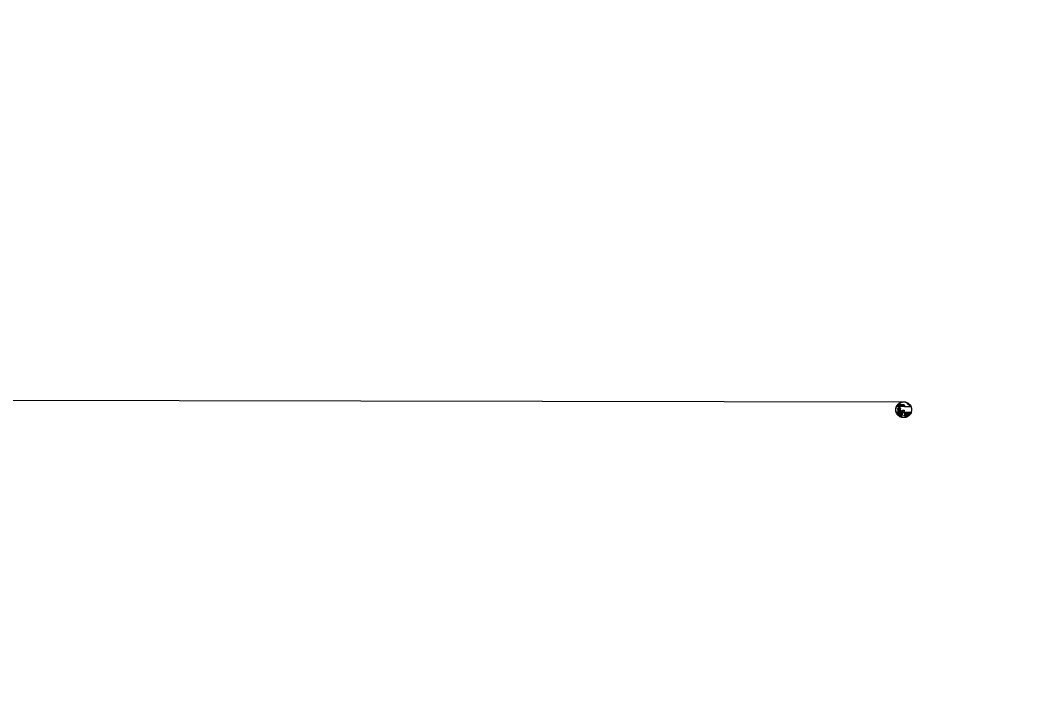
# Model space of a CAD drawing. Extents: x -560814 to 57327, y -29287 to 19916.
# Drawn here: x 38001.233 to 38001.882, y -6044.786 to -6044.358 of the extents above; entities that cross this region are included whole.
import ezdxf

# ---------------------------------------------------------------- set-up
doc = ezdxf.new("R2010")
doc.units = 0
doc.header["$LTSCALE"] = 0.25
doc.linetypes.add('DASHDOT', pattern=[25.4, 12.7, -6.35, 0, -6.35])
for name, color, linetype, lineweight in [('01-First Floor$0$LOADING', 253, 'Continuous', 5), ('01-First Floor$0$TME-MEDICAL EQUIPMENT', 42, 'Continuous', 13), ('E-LITE-CLNG-CNDT', 6, 'DASHDOT', 35), ('T-DATA-DEVC-TYPE', 2, 'Continuous', 25), ('T-DATA-WALL @ 100', 33, 'Continuous', 35)]:
    doc.layers.add(name, color=color, linetype=linetype, lineweight=lineweight)
doc.styles.add('DC_SIMPLEX', font='SIMPLEX.shx', dxfattribs={"width": 0.7})

# ---------------------------------------------------------------- blocks, each defined once
blk = doc.blocks.new('*U71')
at = {"layer": 'T-DATA-DEVC-TYPE', "style": 'DC_SIMPLEX', "width": 0.7, "flags": 8}
blk.add_attdef('DC_TYPE', (2.682183, 5.6338558), '', height=2, rotation=360, dxfattribs=at)
blk = doc.blocks.new('01-First Floor$0$workstation')
at = {"layer": '01-First Floor$0$LOADING'}
for p, q in [((2829.442297, -1039.861555, -0.000001), (2829.442355, -1039.861533, -0.000001)), ((2829.442308, -1039.861559, -0.000001), (2829.442413, -1039.861533, -0.000001)), ((2829.442355, -1039.861533, -0.000001), (2829.442415, -1039.861522, -0.000001)), ((2829.442413, -1039.861533, -0.000001), (2829.442468, -1039.861526, -0.000001)), ((2829.442415, -1039.861522, -0.000001), (2829.442477, -1039.861519, -0.000001)), ((2829.442468, -1039.861526, -0.000001), (2829.442523, -1039.861527, -0.000001)), ((2829.442477, -1039.861519, -0.000001), (2829.442541, -1039.861522, -0.000001)), ((2829.442523, -1039.861527, -0.000001), (2829.442537, -1039.861536, -0.000001)), ((2829.442537, -1039.861536, -0.000001), (2829.442554, -1039.861538, -0.000001)), ((2829.442541, -1039.861522, -0.000001), (2829.442604, -1039.861533, -0.000001)), ((2829.442554, -1039.861538, -0.000001), (2829.442572, -1039.861542, -0.000001)), ((2829.442604, -1039.861533, -0.000001), (2829.442666, -1039.861552, -0.000001)), ((2829.441984, -1039.862008, -0.000001), (2829.441989, -1039.861947, -0.000001)), ((2829.441986, -1039.86207, -0.000001), (2829.441984, -1039.862008, -0.000001)), ((2829.441996, -1039.862131, -0.000001), (2829.441986, -1039.86207, -0.000001)), ((2829.441989, -1039.861947, -0.000001), (2829.442001, -1039.861886, -0.000001)), ((2829.441991, -1039.862023, -0.000001), (2829.441993, -1039.86198, -0.000001)), ((2829.441993, -1039.862066, -0.000001), (2829.441991, -1039.862023, -0.000001)), ((2829.441993, -1039.86198, -0.000001), (2829.441999, -1039.861937, -0.000001)), ((2829.441999, -1039.862109, -0.000001), (2829.441993, -1039.862066, -0.000001)), ((2829.442013, -1039.862191, -0.000001), (2829.441996, -1039.862131, -0.000001)), ((2829.441999, -1039.861937, -0.000001), (2829.44201, -1039.861894, -0.000001)), ((2829.442008, -1039.862152, -0.000001), (2829.441999, -1039.862109, -0.000001)), ((2829.442001, -1039.861886, -0.000001), (2829.442021, -1039.861825, -0.000001)), ((2829.44202, -1039.862195, -0.000001), (2829.442008, -1039.862152, -0.000001)), ((2829.44201, -1039.861894, -0.000001), (2829.442024, -1039.861851, -0.000001)), ((2829.442021, -1039.861825, -0.000001), (2829.442049, -1039.861771, -0.000001)), ((2829.442024, -1039.861851, -0.000001), (2829.44295, -1039.861849, -0.000001)), ((2829.442048, -1039.861804, -0.000001), (2829.442221, -1039.861803, -0.000001)), ((2829.442226, -1039.861809, -0.000001), (2829.442048, -1039.861804, -0.000001)), ((2829.442049, -1039.861771, -0.000001), (2829.44208, -1039.861723, -0.000001)), ((2829.442076, -1039.861757, -0.000001), (2829.442094, -1039.861754, -0.000001)), ((2829.442156, -1039.86176, -0.000001), (2829.442076, -1039.861757, -0.000001)), ((2829.44208, -1039.861723, -0.000001), (2829.442115, -1039.86168, -0.000001)), ((2829.442094, -1039.861754, -0.000001), (2829.442114, -1039.861754, -0.000001)), ((2829.442107, -1039.861708, -0.000001), (2829.442279, -1039.86168, -0.000001)), ((2829.442147, -1039.861708, -0.000001), (2829.442107, -1039.861708, -0.000001)), ((2829.442114, -1039.861754, -0.000001), (2829.442153, -1039.861754, -0.000001)), ((2829.442115, -1039.86168, -0.000001), (2829.442153, -1039.861644, -0.000001)), ((2829.442165, -1039.861708, -0.000001), (2829.442147, -1039.861708, -0.000001)), ((2829.442168, -1039.861772, -0.000001), (2829.442147, -1039.861788, -0.000001)), ((2829.442147, -1039.86178, -0.000001), (2829.442151, -1039.861774, -0.000001)), ((2829.442147, -1039.861788, -0.000001), (2829.442147, -1039.86178, -0.000001)), ((2829.442151, -1039.861774, -0.000001), (2829.442155, -1039.861768, -0.000001)), ((2829.442153, -1039.861644, -0.000001), (2829.442196, -1039.86161, -0.000001)), ((2829.442153, -1039.861754, -0.000001), (2829.442166, -1039.861736, -0.000001)), ((2829.442154, -1039.861659, -0.000001), (2829.442294, -1039.861656, -0.000001)), ((2829.442307, -1039.861659, -0.000001), (2829.442154, -1039.861659, -0.000001)), ((2829.442155, -1039.861768, -0.000001), (2829.442156, -1039.86176, -0.000001)), ((2829.442178, -1039.861713, -0.000001), (2829.442165, -1039.861708, -0.000001)), ((2829.442166, -1039.861736, -0.000001), (2829.442178, -1039.861713, -0.000001)), ((2829.442178, -1039.861766, -0.000001), (2829.442168, -1039.861772, -0.000001)), ((2829.442184, -1039.861757, -0.000001), (2829.442178, -1039.861766, -0.000001)), ((2829.442211, -1039.861756, -0.000001), (2829.442184, -1039.861757, -0.000001)), ((2829.442196, -1039.86161, -0.000001), (2829.442244, -1039.86158, -0.000001)), ((2829.442205, -1039.861748, -0.000001), (2829.442206, -1039.861745, -0.000001)), ((2829.442206, -1039.861745, -0.000001), (2829.442207, -1039.861743, -0.000001)), ((2829.442207, -1039.861743, -0.000001), (2829.442212, -1039.861741, -0.000001)), ((2829.442211, -1039.86161, -0.000001), (2829.442237, -1039.861605, -0.000001)), ((2829.4423, -1039.861613, -0.000001), (2829.442211, -1039.86161, -0.000001)), ((2829.442215, -1039.86175, -0.000001), (2829.442211, -1039.861748, -0.000001)), ((2829.442222, -1039.861757, -0.000001), (2829.442211, -1039.861756, -0.000001)), ((2829.442212, -1039.861741, -0.000001), (2829.442217, -1039.861739, -0.000001)), ((2829.442218, -1039.86175, -0.000001), (2829.442215, -1039.86175, -0.000001)), ((2829.442217, -1039.861739, -0.000001), (2829.442221, -1039.861736, -0.000001)), ((2829.442221, -1039.861749, -0.000001), (2829.442218, -1039.86175, -0.000001)), ((2829.44222, -1039.861776, -0.000001), (2829.442227, -1039.861766, -0.000001)), ((2829.442232, -1039.861776, -0.000001), (2829.44222, -1039.861776, -0.000001)), ((2829.442221, -1039.861736, -0.000001), (2829.442224, -1039.861739, -0.000001)), ((2829.442223, -1039.861748, -0.000001), (2829.442221, -1039.861749, -0.000001)), ((2829.442221, -1039.861803, -0.000001), (2829.442232, -1039.861793, -0.000001)), ((2829.442221, -1039.861834, -0.000001), (2829.442224, -1039.861822, -0.000001)), ((2829.442227, -1039.861766, -0.000001), (2829.442222, -1039.861757, -0.000001)), ((2829.442225, -1039.861745, -0.000001), (2829.442223, -1039.861748, -0.000001)), ((2829.442224, -1039.861739, -0.000001), (2829.442226, -1039.861742, -0.000001)), ((2829.442224, -1039.861822, -0.000001), (2829.442226, -1039.861809, -0.000001)), ((2829.442226, -1039.861742, -0.000001), (2829.442225, -1039.861745, -0.000001)), ((2829.442234, -1039.861785, -0.000001), (2829.442232, -1039.861776, -0.000001)), ((2829.442232, -1039.861793, -0.000001), (2829.442234, -1039.861785, -0.000001)), ((2829.442237, -1039.861605, -0.000001), (2829.442265, -1039.861605, -0.000001)), ((2829.442239, -1039.861748, -0.000001), (2829.442243, -1039.86173, -0.000001)), ((2829.442243, -1039.86173, -0.000001), (2829.442246, -1039.861721, -0.000001)), ((2829.442244, -1039.86158, -0.000001), (2829.442297, -1039.861555, -0.000001)), ((2829.442246, -1039.861721, -0.000001), (2829.442251, -1039.861713, -0.000001)), ((2829.442251, -1039.861713, -0.000001), (2829.442279, -1039.861713, -0.000001)), ((2829.442261, -1039.861739, -0.000001), (2829.442252, -1039.861747, -0.000001)), ((2829.442269, -1039.861732, -0.000001), (2829.442261, -1039.861739, -0.000001)), ((2829.442265, -1039.861605, -0.000001), (2829.442322, -1039.861604, -0.000001)), ((2829.442279, -1039.861733, -0.000001), (2829.442269, -1039.861732, -0.000001)), ((2829.442276, -1039.861688, -0.000001), (2829.442275, -1039.861699, -0.000001)), ((2829.442275, -1039.861699, -0.000001), (2829.442284, -1039.861701, -0.000001)), ((2829.442279, -1039.86168, -0.000001), (2829.442276, -1039.861688, -0.000001)), ((2829.442279, -1039.861713, -0.000001), (2829.442279, -1039.861733, -0.000001)), ((2829.442284, -1039.861701, -0.000001), (2829.442297, -1039.861699, -0.000001)), ((2829.442294, -1039.861656, -0.000001), (2829.442308, -1039.861641, -0.000001)), ((2829.442294, -1039.861797, -0.000001), (2829.442295, -1039.861783, -0.000001)), ((2829.442295, -1039.861783, -0.000001), (2829.442303, -1039.861768, -0.000001)), ((2829.442297, -1039.861699, -0.000001), (2829.442305, -1039.861682, -0.000001)), ((2829.442318, -1039.861795, -0.000001), (2829.442297, -1039.861797, -0.000001)), ((2829.4423, -1039.861582, -0.000001), (2829.442308, -1039.861559, -0.000001)), ((2829.442313, -1039.861582, -0.000001), (2829.4423, -1039.861582, -0.000001)), ((2829.4423, -1039.861621, -0.000001), (2829.4423, -1039.861613, -0.000001)), ((2829.442302, -1039.861628, -0.000001), (2829.4423, -1039.861621, -0.000001)), ((2829.442308, -1039.861641, -0.000001), (2829.442302, -1039.861628, -0.000001)), ((2829.442303, -1039.861768, -0.000001), (2829.442316, -1039.861762, -0.000001)), ((2829.442305, -1039.861682, -0.000001), (2829.442308, -1039.86167, -0.000001)), ((2829.442308, -1039.86167, -0.000001), (2829.442307, -1039.861659, -0.000001)), ((2829.442312, -1039.861748, -0.000001), (2829.442317, -1039.861734, -0.000001)), ((2829.442322, -1039.861585, -0.000001), (2829.442313, -1039.861582, -0.000001)), ((2829.442316, -1039.861762, -0.000001), (2829.442331, -1039.861762, -0.000001)), ((2829.442317, -1039.861734, -0.000001), (2829.442325, -1039.861719, -0.000001)), ((2829.442336, -1039.861786, -0.000001), (2829.442318, -1039.861795, -0.000001)), ((2829.44232, -1039.861622, -0.000001), (2829.442337, -1039.861618, -0.000001)), ((2829.442322, -1039.861639, -0.000001), (2829.44232, -1039.861622, -0.000001)), ((2829.442328, -1039.861596, -0.000001), (2829.442322, -1039.861585, -0.000001)), ((2829.442322, -1039.861604, -0.000001), (2829.442328, -1039.861596, -0.000001)), ((2829.442339, -1039.861639, -0.000001), (2829.442322, -1039.861639, -0.000001)), ((2829.442325, -1039.861719, -0.000001), (2829.442349, -1039.861714, -0.000001)), ((2829.442331, -1039.861762, -0.000001), (2829.442365, -1039.861762, -0.000001)), ((2829.442365, -1039.861762, -0.000001), (2829.442336, -1039.861786, -0.000001)), ((2829.442337, -1039.861618, -0.000001), (2829.442357, -1039.86162, -0.000001)), ((2829.442354, -1039.861635, -0.000001), (2829.442339, -1039.861639, -0.000001)), ((2829.442342, -1039.861697, -0.000001), (2829.442351, -1039.861686, -0.000001)), ((2829.442349, -1039.861714, -0.000001), (2829.442374, -1039.861714, -0.000001)), ((2829.442351, -1039.861686, -0.000001), (2829.442361, -1039.861665, -0.000001)), ((2829.442369, -1039.861633, -0.000001), (2829.442354, -1039.861635, -0.000001)), ((2829.442357, -1039.86162, -0.000001), (2829.442398, -1039.861622, -0.000001)), ((2829.442361, -1039.861665, -0.000001), (2829.442441, -1039.861665, -0.000001)), ((2829.442362, -1039.861651, -0.000001), (2829.442365, -1039.861646, -0.000001)), ((2829.442365, -1039.861646, -0.000001), (2829.442372, -1039.861646, -0.000001)), ((2829.442383, -1039.861637, -0.000001), (2829.442369, -1039.861633, -0.000001)), ((2829.442372, -1039.861646, -0.000001), (2829.442379, -1039.861644, -0.000001)), ((2829.442374, -1039.861714, -0.000001), (2829.442426, -1039.861714, -0.000001)), ((2829.442379, -1039.861644, -0.000001), (2829.442383, -1039.861637, -0.000001)), ((2829.442442, -1039.861698, -0.000001), (2829.442392, -1039.861699, -0.000001)), ((2829.442398, -1039.861622, -0.000001), (2829.442404, -1039.861633, -0.000001)), ((2829.442404, -1039.861633, -0.000001), (2829.442426, -1039.861636, -0.000001)), ((2829.442423, -1039.861733, -0.000001), (2829.442408, -1039.861748, -0.000001)), ((2829.442408, -1039.861797, -0.000001), (2829.442414, -1039.861776, -0.000001)), ((2829.442414, -1039.861776, -0.000001), (2829.442429, -1039.861775, -0.000001)), ((2829.442428, -1039.861723, -0.000001), (2829.442423, -1039.861733, -0.000001)), ((2829.442426, -1039.861636, -0.000001), (2829.442439, -1039.861639, -0.000001)), ((2829.442426, -1039.861714, -0.000001), (2829.442428, -1039.861723, -0.000001)), ((2829.442429, -1039.861775, -0.000001), (2829.442447, -1039.861774, -0.000001)), ((2829.442448, -1039.861794, -0.000001), (2829.442429, -1039.861797, -0.000001)), ((2829.442442, -1039.861678, -0.000001), (2829.442435, -1039.861694, -0.000001)), ((2829.442435, -1039.861694, -0.000001), (2829.442449, -1039.861696, -0.000001)), ((2829.442439, -1039.861639, -0.000001), (2829.442451, -1039.861647, -0.000001)), ((2829.442441, -1039.861665, -0.000001), (2829.442442, -1039.861678, -0.000001)), ((2829.442449, -1039.861696, -0.000001), (2829.442442, -1039.861698, -0.000001)), ((2829.442447, -1039.861774, -0.000001), (2829.442448, -1039.861794, -0.000001)), ((2829.442462, -1039.861938, -0.000001), (2829.442463, -1039.861936, -0.000001)), ((2829.442462, -1039.862002, -0.000001), (2829.442462, -1039.861938, -0.000001)), ((2829.442567, -1039.862002, -0.000001), (2829.442462, -1039.862002, -0.000001)), ((2829.442463, -1039.861934, -0.000001), (2829.442464, -1039.861932, -0.000001)), ((2829.442463, -1039.861936, -0.000001), (2829.442463, -1039.861934, -0.000001)), ((2829.442464, -1039.861932, -0.000001), (2829.442465, -1039.861931, -0.000001)), ((2829.442465, -1039.861931, -0.000001), (2829.442466, -1039.861929, -0.000001)), ((2829.442466, -1039.861929, -0.000001), (2829.442467, -1039.861928, -0.000001)), ((2829.442467, -1039.861928, -0.000001), (2829.442469, -1039.861927, -0.000001)), ((2829.442469, -1039.861927, -0.000001), (2829.44247, -1039.861926, -0.000001)), ((2829.44247, -1039.861926, -0.000001), (2829.442472, -1039.861926, -0.000001)), ((2829.442472, -1039.861926, -0.000001), (2829.442474, -1039.861925, -0.000001)), ((2829.442476, -1039.861909, -0.000001), (2829.442474, -1039.861908, -0.000001)), ((2829.442474, -1039.861925, -0.000001), (2829.442475, -1039.861925, -0.000001)), ((2829.442475, -1039.861925, -0.000001), (2829.442476, -1039.861923, -0.000001)), ((2829.442477, -1039.86191, -0.000001), (2829.442476, -1039.861909, -0.000001)), ((2829.442476, -1039.861923, -0.000001), (2829.442478, -1039.861922, -0.000001)), ((2829.442478, -1039.861911, -0.000001), (2829.442477, -1039.86191, -0.000001)), ((2829.442479, -1039.861913, -0.000001), (2829.442478, -1039.861911, -0.000001)), ((2829.442478, -1039.861921, -0.000001), (2829.442479, -1039.861919, -0.000001)), ((2829.442478, -1039.861922, -0.000001), (2829.442478, -1039.861921, -0.000001)), ((2829.442479, -1039.861914, -0.000001), (2829.442479, -1039.861913, -0.000001)), ((2829.44248, -1039.861916, -0.000001), (2829.442479, -1039.861914, -0.000001)), ((2829.442479, -1039.861919, -0.000001), (2829.44248, -1039.861918, -0.000001)), ((2829.44248, -1039.861918, -0.000001), (2829.44248, -1039.861916, -0.000001)), ((2829.442522, -1039.861674, -0.000001), (2829.442512, -1039.861666, -0.000001)), ((2829.442512, -1039.861666, -0.000001), (2829.442515, -1039.861666, -0.000001)), ((2829.442515, -1039.861666, -0.000001), (2829.442521, -1039.861666, -0.000001)), ((2829.442521, -1039.861666, -0.000001), (2829.442523, -1039.861666, -0.000001)), ((2829.442523, -1039.861666, -0.000001), (2829.442526, -1039.861667, -0.000001)), ((2829.442526, -1039.861667, -0.000001), (2829.442527, -1039.86167, -0.000001)), ((2829.442527, -1039.86167, -0.000001), (2829.442527, -1039.861674, -0.000001)), ((2829.442549, -1039.861797, -0.000001), (2829.442558, -1039.861783, -0.000001)), ((2829.442551, -1039.861805, -0.000001), (2829.442549, -1039.861834, -0.000001)), ((2829.442551, -1039.861913, -0.000001), (2829.44255, -1039.861915, -0.000001)), ((2829.44255, -1039.861915, -0.000001), (2829.44255, -1039.861916, -0.000001)), ((2829.44255, -1039.861916, -0.000001), (2829.44255, -1039.861918, -0.000001)), ((2829.44255, -1039.861918, -0.000001), (2829.44255, -1039.861919, -0.000001)), ((2829.44255, -1039.861919, -0.000001), (2829.442551, -1039.861921, -0.000001)), ((2829.442608, -1039.861797, -0.000001), (2829.442551, -1039.861797, -0.000001)), ((2829.442587, -1039.861807, -0.000001), (2829.442551, -1039.861805, -0.000001)), ((2829.442552, -1039.861911, -0.000001), (2829.442551, -1039.861913, -0.000001)), ((2829.442551, -1039.861921, -0.000001), (2829.442552, -1039.861922, -0.000001)), ((2829.442554, -1039.861909, -0.000001), (2829.442552, -1039.86191, -0.000001)), ((2829.442552, -1039.86191, -0.000001), (2829.442552, -1039.861911, -0.000001)), ((2829.442552, -1039.861922, -0.000001), (2829.442553, -1039.861924, -0.000001)), ((2829.442553, -1039.861924, -0.000001), (2829.442554, -1039.861925, -0.000001)), ((2829.442555, -1039.861908, -0.000001), (2829.442554, -1039.861909, -0.000001)), ((2829.442554, -1039.861925, -0.000001), (2829.442556, -1039.861925, -0.000001)), ((2829.442563, -1039.861716, -0.000001), (2829.442555, -1039.861731, -0.000001)), ((2829.442555, -1039.861731, -0.000001), (2829.442563, -1039.861748, -0.000001)), ((2829.442557, -1039.861907, -0.000001), (2829.442555, -1039.861908, -0.000001)), ((2829.442556, -1039.861925, -0.000001), (2829.442557, -1039.861926, -0.000001)), ((2829.442558, -1039.861907, -0.000001), (2829.442557, -1039.861907, -0.000001)), ((2829.442557, -1039.861926, -0.000001), (2829.442559, -1039.861926, -0.000001)), ((2829.442558, -1039.861783, -0.000001), (2829.442565, -1039.861766, -0.000001)), ((2829.44256, -1039.861907, -0.000001), (2829.442558, -1039.861907, -0.000001)), ((2829.442559, -1039.861926, -0.000001), (2829.442561, -1039.861927, -0.000001)), ((2829.442631, -1039.861907, -0.000001), (2829.44256, -1039.861907, -0.000001)), ((2829.442561, -1039.861927, -0.000001), (2829.442562, -1039.861928, -0.000001)), ((2829.442562, -1039.861928, -0.000001), (2829.442564, -1039.861929, -0.000001)), ((2829.442571, -1039.861709, -0.000001), (2829.442563, -1039.861716, -0.000001)), ((2829.442563, -1039.861748, -0.000001), (2829.442899, -1039.861755, -0.000001)), ((2829.442564, -1039.861929, -0.000001), (2829.442565, -1039.861931, -0.000001)), ((2829.442565, -1039.861766, -0.000001), (2829.442586, -1039.861764, -0.000001)), ((2829.442565, -1039.861931, -0.000001), (2829.442566, -1039.861932, -0.000001)), ((2829.442566, -1039.861932, -0.000001), (2829.442566, -1039.861934, -0.000001)), ((2829.442566, -1039.861934, -0.000001), (2829.442567, -1039.861936, -0.000001)), ((2829.442567, -1039.861936, -0.000001), (2829.442567, -1039.861938, -0.000001)), ((2829.442567, -1039.861938, -0.000001), (2829.442567, -1039.862002, -0.000001)), ((2829.442603, -1039.861709, -0.000001), (2829.442571, -1039.861709, -0.000001)), ((2829.442572, -1039.861542, -0.000001), (2829.442584, -1039.861556, -0.000001)), ((2829.442584, -1039.861556, -0.000001), (2829.442669, -1039.861562, -0.000001)), ((2829.442669, -1039.861562, -0.000001), (2829.442586, -1039.861568, -0.000001)), ((2829.442586, -1039.861568, -0.000001), (2829.442603, -1039.861585, -0.000001)), ((2829.442586, -1039.861764, -0.000001), (2829.442608, -1039.861762, -0.000001)), ((2829.44262, -1039.861809, -0.000001), (2829.442587, -1039.861807, -0.000001)), ((2829.442604, -1039.861611, -0.000001), (2829.442595, -1039.861617, -0.000001)), ((2829.442595, -1039.861617, -0.000001), (2829.442597, -1039.861628, -0.000001)), ((2829.442597, -1039.861628, -0.000001), (2829.442603, -1039.861638, -0.000001)), ((2829.442603, -1039.861585, -0.000001), (2829.442623, -1039.861597, -0.000001)), ((2829.442603, -1039.861638, -0.000001), (2829.442613, -1039.861647, -0.000001)), ((2829.442632, -1039.861711, -0.000001), (2829.442603, -1039.861709, -0.000001)), ((2829.442618, -1039.861623, -0.000001), (2829.442604, -1039.861611, -0.000001)), ((2829.442608, -1039.861762, -0.000001), (2829.442608, -1039.861797, -0.000001)), ((2829.442613, -1039.861647, -0.000001), (2829.442626, -1039.861654, -0.000001)), ((2829.442623, -1039.861637, -0.000001), (2829.442618, -1039.861623, -0.000001)), ((2829.442624, -1039.861823, -0.000001), (2829.44262, -1039.861809, -0.000001)), ((2829.442623, -1039.861597, -0.000001), (2829.442644, -1039.861604, -0.000001)), ((2829.442641, -1039.861642, -0.000001), (2829.442623, -1039.861637, -0.000001)), ((2829.442629, -1039.861834, -0.000001), (2829.442624, -1039.861823, -0.000001)), ((2829.442626, -1039.861654, -0.000001), (2829.44277, -1039.861657, -0.000001)), ((2829.442626, -1039.861938, -0.000001), (2829.442627, -1039.861937, -0.000001)), ((2829.442626, -1039.86194, -0.000001), (2829.442626, -1039.861938, -0.000001)), ((2829.442627, -1039.861937, -0.000001), (2829.442628, -1039.861935, -0.000001)), ((2829.442628, -1039.861935, -0.000001), (2829.442629, -1039.861934, -0.000001)), ((2829.442647, -1039.861834, -0.000001), (2829.442629, -1039.861834, -0.000001)), ((2829.442629, -1039.861934, -0.000001), (2829.44263, -1039.861932, -0.000001)), ((2829.44263, -1039.861932, -0.000001), (2829.442632, -1039.861931, -0.000001)), ((2829.442633, -1039.861907, -0.000001), (2829.442631, -1039.861907, -0.000001)), ((2829.442632, -1039.861719, -0.000001), (2829.442632, -1039.861711, -0.000001)), ((2829.442645, -1039.861723, -0.000001), (2829.442632, -1039.861719, -0.000001)), ((2829.442632, -1039.861931, -0.000001), (2829.442633, -1039.861931, -0.000001)), ((2829.442635, -1039.861908, -0.000001), (2829.442633, -1039.861907, -0.000001)), ((2829.442633, -1039.861931, -0.000001), (2829.442635, -1039.86193, -0.000001)), ((2829.442637, -1039.861909, -0.000001), (2829.442635, -1039.861908, -0.000001)), ((2829.442635, -1039.86193, -0.000001), (2829.442637, -1039.861929, -0.000001)), ((2829.442638, -1039.86191, -0.000001), (2829.442637, -1039.861909, -0.000001)), ((2829.442637, -1039.861929, -0.000001), (2829.442638, -1039.861928, -0.000001)), ((2829.44264, -1039.861911, -0.000001), (2829.442638, -1039.86191, -0.000001)), ((2829.442638, -1039.861928, -0.000001), (2829.44264, -1039.861927, -0.000001)), ((2829.442641, -1039.861912, -0.000001), (2829.44264, -1039.861911, -0.000001)), ((2829.44264, -1039.861927, -0.000001), (2829.442641, -1039.861925, -0.000001)), ((2829.44265, -1039.861631, -0.000001), (2829.442641, -1039.861642, -0.000001)), ((2829.442643, -1039.861674, -0.000001), (2829.442641, -1039.861682, -0.000001)), ((2829.442641, -1039.861682, -0.000001), (2829.442646, -1039.861693, -0.000001)), ((2829.442642, -1039.861914, -0.000001), (2829.442641, -1039.861912, -0.000001)), ((2829.442641, -1039.861925, -0.000001), (2829.442642, -1039.861924, -0.000001)), ((2829.442642, -1039.861916, -0.000001), (2829.442642, -1039.861914, -0.000001)), ((2829.442643, -1039.861918, -0.000001), (2829.442642, -1039.861916, -0.000001)), ((2829.442642, -1039.861922, -0.000001), (2829.442643, -1039.86192, -0.000001)), ((2829.442642, -1039.861924, -0.000001), (2829.442642, -1039.861922, -0.000001)), ((2829.442819, -1039.861657, -0.000001), (2829.442643, -1039.861674, -0.000001)), ((2829.442899, -1039.861755, -0.000001), (2829.442643, -1039.861762, -0.000001)), ((2829.442643, -1039.861762, -0.000001), (2829.442657, -1039.861777, -0.000001)), ((2829.442643, -1039.86192, -0.000001), (2829.442643, -1039.861918, -0.000001)), ((2829.442644, -1039.861604, -0.000001), (2829.442668, -1039.861607, -0.000001)), ((2829.442655, -1039.861725, -0.000001), (2829.442645, -1039.861723, -0.000001)), ((2829.442646, -1039.861693, -0.000001), (2829.442657, -1039.861703, -0.000001)), ((2829.442648, -1039.861821, -0.000001), (2829.442647, -1039.861834, -0.000001)), ((2829.442655, -1039.861811, -0.000001), (2829.442648, -1039.861821, -0.000001)), ((2829.442655, -1039.861625, -0.000001), (2829.44265, -1039.861631, -0.000001)), ((2829.442657, -1039.861777, -0.000001), (2829.442651, -1039.861797, -0.000001)), ((2829.442651, -1039.861797, -0.000001), (2829.442929, -1039.861804, -0.000001)), ((2829.442662, -1039.861623, -0.000001), (2829.442655, -1039.861625, -0.000001)), ((2829.442666, -1039.861709, -0.000001), (2829.442655, -1039.861725, -0.000001)), ((2829.442929, -1039.861804, -0.000001), (2829.442655, -1039.861811, -0.000001)), ((2829.442764, -1039.861611, -0.000001), (2829.442657, -1039.861611, -0.000001)), ((2829.442657, -1039.861611, -0.000001), (2829.442662, -1039.861623, -0.000001)), ((2829.442657, -1039.861703, -0.000001), (2829.442868, -1039.861709, -0.000001)), ((2829.442666, -1039.861552, -0.000001), (2829.442725, -1039.861577, -0.000001)), ((2829.442868, -1039.861709, -0.000001), (2829.442666, -1039.861709, -0.000001)), ((2829.442668, -1039.861607, -0.000001), (2829.442764, -1039.861611, -0.000001)), ((2829.442673, -1039.862087, -0.000001), (2829.442672, -1039.86209, -0.000001)), ((2829.442672, -1039.86209, -0.000001), (2829.442672, -1039.862092, -0.000001)), ((2829.442672, -1039.862092, -0.000001), (2829.442673, -1039.862095, -0.000001)), ((2829.442675, -1039.862083, -0.000001), (2829.442673, -1039.862085, -0.000001)), ((2829.442673, -1039.862085, -0.000001), (2829.442673, -1039.862087, -0.000001)), ((2829.442673, -1039.862095, -0.000001), (2829.442673, -1039.862097, -0.000001)), ((2829.442673, -1039.862097, -0.000001), (2829.442675, -1039.862101, -0.000001)), ((2829.442676, -1039.862081, -0.000001), (2829.442675, -1039.862083, -0.000001)), ((2829.442675, -1039.862101, -0.000001), (2829.442677, -1039.862105, -0.000001)), ((2829.442677, -1039.861967, -0.000001), (2829.442676, -1039.861972, -0.000001)), ((2829.442676, -1039.861972, -0.000001), (2829.442676, -1039.861976, -0.000001)), ((2829.442676, -1039.861976, -0.000001), (2829.442676, -1039.861981, -0.000001)), ((2829.442676, -1039.861981, -0.000001), (2829.442676, -1039.861985, -0.000001)), ((2829.442676, -1039.861985, -0.000001), (2829.442677, -1039.86199, -0.000001)), ((2829.442677, -1039.862079, -0.000001), (2829.442676, -1039.862081, -0.000001)), ((2829.442678, -1039.861963, -0.000001), (2829.442677, -1039.861967, -0.000001)), ((2829.442677, -1039.86199, -0.000001), (2829.442678, -1039.861994, -0.000001)), ((2829.442679, -1039.862078, -0.000001), (2829.442677, -1039.862079, -0.000001)), ((2829.442677, -1039.862105, -0.000001), (2829.44268, -1039.862109, -0.000001)), ((2829.442679, -1039.861958, -0.000001), (2829.442678, -1039.861963, -0.000001)), ((2829.442678, -1039.861994, -0.000001), (2829.442679, -1039.861999, -0.000001)), ((2829.442681, -1039.861954, -0.000001), (2829.442679, -1039.861958, -0.000001)), ((2829.442679, -1039.861999, -0.000001), (2829.442681, -1039.862003, -0.000001)), ((2829.442681, -1039.862076, -0.000001), (2829.442679, -1039.862078, -0.000001)), ((2829.44268, -1039.862109, -0.000001), (2829.442683, -1039.862113, -0.000001)), ((2829.442683, -1039.86195, -0.000001), (2829.442681, -1039.861954, -0.000001)), ((2829.442681, -1039.862003, -0.000001), (2829.442682, -1039.862007, -0.000001)), ((2829.442683, -1039.862075, -0.000001), (2829.442681, -1039.862076, -0.000001)), ((2829.442682, -1039.862007, -0.000001), (2829.442685, -1039.862011, -0.000001)), ((2829.442686, -1039.861945, -0.000001), (2829.442683, -1039.86195, -0.000001)), ((2829.442686, -1039.862074, -0.000001), (2829.442683, -1039.862075, -0.000001)), ((2829.442683, -1039.862113, -0.000001), (2829.442686, -1039.862116, -0.000001)), ((2829.442685, -1039.862011, -0.000001), (2829.442687, -1039.862015, -0.000001)), ((2829.442689, -1039.861941, -0.000001), (2829.442686, -1039.861945, -0.000001)), ((2829.442688, -1039.862074, -0.000001), (2829.442686, -1039.862074, -0.000001)), ((2829.442686, -1039.862116, -0.000001), (2829.442689, -1039.86212, -0.000001)), ((2829.442687, -1039.862015, -0.000001), (2829.44269, -1039.862019, -0.000001)), ((2829.44269, -1039.862074, -0.000001), (2829.442688, -1039.862074, -0.000001)), ((2829.442693, -1039.861936, -0.000001), (2829.442689, -1039.861941, -0.000001)), ((2829.442689, -1039.86212, -0.000001), (2829.442693, -1039.862123, -0.000001)), ((2829.44269, -1039.862019, -0.000001), (2829.442693, -1039.862022, -0.000001)), ((2829.442693, -1039.862074, -0.000001), (2829.44269, -1039.862074, -0.000001)), ((2829.442696, -1039.861932, -0.000001), (2829.442693, -1039.861936, -0.000001)), ((2829.442693, -1039.862022, -0.000001), (2829.442696, -1039.862025, -0.000001)), ((2829.442695, -1039.862074, -0.000001), (2829.442693, -1039.862074, -0.000001)), ((2829.442693, -1039.862123, -0.000001), (2829.442696, -1039.862126, -0.000001)), ((2829.442697, -1039.862075, -0.000001), (2829.442695, -1039.862074, -0.000001)), ((2829.4427, -1039.861929, -0.000001), (2829.442696, -1039.861932, -0.000001)), ((2829.442696, -1039.862025, -0.000001), (2829.4427, -1039.862028, -0.000001)), ((2829.442696, -1039.862126, -0.000001), (2829.4427, -1039.862128, -0.000001)), ((2829.4427, -1039.862076, -0.000001), (2829.442697, -1039.862075, -0.000001)), ((2829.442704, -1039.861925, -0.000001), (2829.4427, -1039.861929, -0.000001)), ((2829.4427, -1039.862028, -0.000001), (2829.442704, -1039.862032, -0.000001)), ((2829.442701, -1039.862076, -0.000001), (2829.4427, -1039.862076, -0.000001)), ((2829.4427, -1039.862128, -0.000001), (2829.442704, -1039.86213, -0.000001)), ((2829.442702, -1039.862078, -0.000001), (2829.442701, -1039.862076, -0.000001)), ((2829.442703, -1039.862079, -0.000001), (2829.442702, -1039.862078, -0.000001)), ((2829.442704, -1039.86208, -0.000001), (2829.442703, -1039.862079, -0.000001)), ((2829.442709, -1039.861921, -0.000001), (2829.442704, -1039.861925, -0.000001)), ((2829.442704, -1039.862032, -0.000001), (2829.442708, -1039.862035, -0.000001)), ((2829.442707, -1039.862085, -0.000001), (2829.442704, -1039.86208, -0.000001)), ((2829.442704, -1039.86213, -0.000001), (2829.44271, -1039.862133, -0.000001)), ((2829.442709, -1039.862089, -0.000001), (2829.442707, -1039.862085, -0.000001)), ((2829.442708, -1039.862035, -0.000001), (2829.442712, -1039.862038, -0.000001)), ((2829.442713, -1039.861918, -0.000001), (2829.442709, -1039.861921, -0.000001)), ((2829.442712, -1039.862093, -0.000001), (2829.442709, -1039.862089, -0.000001)), ((2829.44271, -1039.862133, -0.000001), (2829.442717, -1039.862136, -0.000001)), ((2829.442712, -1039.862038, -0.000001), (2829.442717, -1039.86204, -0.000001)), ((2829.442715, -1039.862097, -0.000001), (2829.442712, -1039.862093, -0.000001)), ((2829.442718, -1039.861915, -0.000001), (2829.442713, -1039.861918, -0.000001)), ((2829.442718, -1039.8621, -0.000001), (2829.442715, -1039.862097, -0.000001)), ((2829.442717, -1039.86204, -0.000001), (2829.442722, -1039.862043, -0.000001)), ((2829.442717, -1039.862136, -0.000001), (2829.442723, -1039.862139, -0.000001)), ((2829.442723, -1039.861913, -0.000001), (2829.442718, -1039.861915, -0.000001)), ((2829.442722, -1039.862104, -0.000001), (2829.442718, -1039.8621, -0.000001)), ((2829.442722, -1039.862043, -0.000001), (2829.442727, -1039.862045, -0.000001)), ((2829.442726, -1039.862107, -0.000001), (2829.442722, -1039.862104, -0.000001)), ((2829.442727, -1039.86191, -0.000001), (2829.442723, -1039.861913, -0.000001)), ((2829.442723, -1039.862139, -0.000001), (2829.44273, -1039.862142, -0.000001)), ((2829.442725, -1039.861577, -0.000001), (2829.44278, -1039.86161, -0.000001)), ((2829.44273, -1039.86211, -0.000001), (2829.442726, -1039.862107, -0.000001)), ((2829.442733, -1039.861908, -0.000001), (2829.442727, -1039.86191, -0.000001)), ((2829.442727, -1039.862045, -0.000001), (2829.442732, -1039.862047, -0.000001)), ((2829.442734, -1039.862113, -0.000001), (2829.44273, -1039.86211, -0.000001)), ((2829.44273, -1039.862142, -0.000001), (2829.442736, -1039.862144, -0.000001)), ((2829.442732, -1039.862047, -0.000001), (2829.442737, -1039.862048, -0.000001)), ((2829.442738, -1039.861907, -0.000001), (2829.442733, -1039.861908, -0.000001)), ((2829.442734, -1039.86196, -0.000001), (2829.442735, -1039.861957, -0.000001)), ((2829.442734, -1039.861962, -0.000001), (2829.442734, -1039.86196, -0.000001)), ((2829.442734, -1039.861965, -0.000001), (2829.442734, -1039.861962, -0.000001)), ((2829.442734, -1039.861968, -0.000001), (2829.442734, -1039.861965, -0.000001)), ((2829.442735, -1039.86197, -0.000001), (2829.442734, -1039.861968, -0.000001)), ((2829.442738, -1039.862115, -0.000001), (2829.442734, -1039.862113, -0.000001)), ((2829.442735, -1039.861955, -0.000001), (2829.442737, -1039.861951, -0.000001)), ((2829.442735, -1039.861957, -0.000001), (2829.442735, -1039.861955, -0.000001)), ((2829.442736, -1039.861972, -0.000001), (2829.442735, -1039.86197, -0.000001)), ((2829.442737, -1039.861975, -0.000001), (2829.442736, -1039.861972, -0.000001)), ((2829.442736, -1039.862144, -0.000001), (2829.442743, -1039.862146, -0.000001)), ((2829.442737, -1039.861951, -0.000001), (2829.442738, -1039.861948, -0.000001)), ((2829.442739, -1039.861977, -0.000001), (2829.442737, -1039.861975, -0.000001)), ((2829.442737, -1039.862048, -0.000001), (2829.442742, -1039.86205, -0.000001)), ((2829.442743, -1039.861905, -0.000001), (2829.442738, -1039.861907, -0.000001)), ((2829.442738, -1039.861948, -0.000001), (2829.44274, -1039.861944, -0.000001)), ((2829.442742, -1039.862117, -0.000001), (2829.442738, -1039.862115, -0.000001)), ((2829.442741, -1039.861979, -0.000001), (2829.442739, -1039.861977, -0.000001)), ((2829.44274, -1039.861944, -0.000001), (2829.442742, -1039.861941, -0.000001)), ((2829.442743, -1039.861981, -0.000001), (2829.442741, -1039.861979, -0.000001)), ((2829.442742, -1039.861941, -0.000001), (2829.442744, -1039.861938, -0.000001)), ((2829.442742, -1039.86205, -0.000001), (2829.44279, -1039.862057, -0.000001)), ((2829.442747, -1039.862119, -0.000001), (2829.442742, -1039.862117, -0.000001)), ((2829.442748, -1039.861904, -0.000001), (2829.442743, -1039.861905, -0.000001)), ((2829.442745, -1039.861982, -0.000001), (2829.442743, -1039.861981, -0.000001)), ((2829.442743, -1039.862146, -0.000001), (2829.44275, -1039.862147, -0.000001)), ((2829.442744, -1039.861938, -0.000001), (2829.442747, -1039.861936, -0.000001)), ((2829.442747, -1039.861983, -0.000001), (2829.442745, -1039.861982, -0.000001)), ((2829.442747, -1039.861936, -0.000001), (2829.44275, -1039.861933, -0.000001)), ((2829.442757, -1039.861987, -0.000001), (2829.442747, -1039.861983, -0.000001)), ((2829.442752, -1039.862121, -0.000001), (2829.442747, -1039.862119, -0.000001)), ((2829.442754, -1039.861903, -0.000001), (2829.442748, -1039.861904, -0.000001)), ((2829.44275, -1039.861933, -0.000001), (2829.442753, -1039.861931, -0.000001)), ((2829.44275, -1039.862147, -0.000001), (2829.442757, -1039.862148, -0.000001)), ((2829.442756, -1039.862122, -0.000001), (2829.442752, -1039.862121, -0.000001)), ((2829.442753, -1039.861931, -0.000001), (2829.442756, -1039.861929, -0.000001)), ((2829.442759, -1039.861903, -0.000001), (2829.442754, -1039.861903, -0.000001)), ((2829.442756, -1039.861929, -0.000001), (2829.442759, -1039.861927, -0.000001)), ((2829.442761, -1039.862123, -0.000001), (2829.442756, -1039.862122, -0.000001)), ((2829.442767, -1039.86199, -0.000001), (2829.442757, -1039.861987, -0.000001)), ((2829.442757, -1039.862148, -0.000001), (2829.442764, -1039.862149, -0.000001)), ((2829.442766, -1039.861902, -0.000001), (2829.442759, -1039.861903, -0.000001)), ((2829.442759, -1039.861927, -0.000001), (2829.442762, -1039.861925, -0.000001)), ((2829.442765, -1039.862124, -0.000001), (2829.442761, -1039.862123, -0.000001)), ((2829.442762, -1039.861925, -0.000001), (2829.442766, -1039.861924, -0.000001)), ((2829.442764, -1039.862149, -0.000001), (2829.442771, -1039.86215, -0.000001)), ((2829.44277, -1039.862124, -0.000001), (2829.442765, -1039.862124, -0.000001)), ((2829.442774, -1039.861902, -0.000001), (2829.442766, -1039.861902, -0.000001)), ((2829.442766, -1039.861924, -0.000001), (2829.442769, -1039.861923, -0.000001)), ((2829.442777, -1039.861993, -0.000001), (2829.442767, -1039.86199, -0.000001)), ((2829.442769, -1039.861923, -0.000001), (2829.442773, -1039.861922, -0.000001)), ((2829.44277, -1039.861657, -0.000001), (2829.442819, -1039.861657, -0.000001)), ((2829.442774, -1039.862125, -0.000001), (2829.44277, -1039.862124, -0.000001)), ((2829.442771, -1039.86215, -0.000001), (2829.442778, -1039.86215, -0.000001)), ((2829.442773, -1039.861922, -0.000001), (2829.442777, -1039.861922, -0.000001)), ((2829.442781, -1039.861902, -0.000001), (2829.442774, -1039.861902, -0.000001)), ((2829.442778, -1039.862125, -0.000001), (2829.442774, -1039.862125, -0.000001)), ((2829.442777, -1039.861922, -0.000001), (2829.44278, -1039.861922, -0.000001)), ((2829.442787, -1039.861995, -0.000001), (2829.442777, -1039.861993, -0.000001)), ((2829.442783, -1039.862124, -0.000001), (2829.442778, -1039.862125, -0.000001)), ((2829.442778, -1039.86215, -0.000001), (2829.442785, -1039.86215, -0.000001)), ((2829.44278, -1039.86161, -0.000001), (2829.442829, -1039.861652, -0.000001)), ((2829.44278, -1039.861922, -0.000001), (2829.442785, -1039.861922, -0.000001)), ((2829.442788, -1039.861902, -0.000001), (2829.442781, -1039.861902, -0.000001)), ((2829.442787, -1039.862124, -0.000001), (2829.442783, -1039.862124, -0.000001)), ((2829.442785, -1039.861922, -0.000001), (2829.442789, -1039.861922, -0.000001)), ((2829.442785, -1039.86215, -0.000001), (2829.442792, -1039.862149, -0.000001)), ((2829.442821, -1039.862, -0.000001), (2829.442787, -1039.861995, -0.000001)), ((2829.442791, -1039.862123, -0.000001), (2829.442787, -1039.862124, -0.000001)), ((2829.442796, -1039.861903, -0.000001), (2829.442788, -1039.861902, -0.000001)), ((2829.442789, -1039.861922, -0.000001), (2829.442793, -1039.861923, -0.000001)), ((2829.44279, -1039.862057, -0.000001), (2829.442793, -1039.862058, -0.000001)), ((2829.442795, -1039.862121, -0.000001), (2829.442791, -1039.862123, -0.000001)), ((2829.442792, -1039.862149, -0.000001), (2829.442797, -1039.862149, -0.000001)), ((2829.442793, -1039.861923, -0.000001), (2829.442797, -1039.861924, -0.000001)), ((2829.442793, -1039.862058, -0.000001), (2829.442797, -1039.862059, -0.000001)), ((2829.4428, -1039.86212, -0.000001), (2829.442795, -1039.862121, -0.000001)), ((2829.442803, -1039.861904, -0.000001), (2829.442796, -1039.861903, -0.000001)), ((2829.442797, -1039.861924, -0.000001), (2829.442801, -1039.861926, -0.000001)), ((2829.442797, -1039.862059, -0.000001), (2829.442801, -1039.86206, -0.000001)), ((2829.442797, -1039.862149, -0.000001), (2829.442802, -1039.862148, -0.000001)), ((2829.442803, -1039.862118, -0.000001), (2829.4428, -1039.86212, -0.000001)), ((2829.442801, -1039.861926, -0.000001), (2829.442805, -1039.861927, -0.000001)), ((2829.442801, -1039.86206, -0.000001), (2829.442804, -1039.862062, -0.000001)), ((2829.442802, -1039.862148, -0.000001), (2829.442808, -1039.862146, -0.000001)), ((2829.44281, -1039.861905, -0.000001), (2829.442803, -1039.861904, -0.000001)), ((2829.442807, -1039.862116, -0.000001), (2829.442803, -1039.862118, -0.000001)), ((2829.442804, -1039.862062, -0.000001), (2829.442807, -1039.862064, -0.000001)), ((2829.442805, -1039.861927, -0.000001), (2829.442808, -1039.861929, -0.000001)), ((2829.442807, -1039.862064, -0.000001), (2829.44281, -1039.862066, -0.000001)), ((2829.442811, -1039.862114, -0.000001), (2829.442807, -1039.862116, -0.000001)), ((2829.442808, -1039.861929, -0.000001), (2829.442812, -1039.861932, -0.000001)), ((2829.442808, -1039.862146, -0.000001), (2829.442813, -1039.862145, -0.000001)), ((2829.442817, -1039.861907, -0.000001), (2829.44281, -1039.861905, -0.000001)), ((2829.44281, -1039.862066, -0.000001), (2829.442813, -1039.862068, -0.000001)), ((2829.442813, -1039.862112, -0.000001), (2829.442811, -1039.862114, -0.000001)), ((2829.442812, -1039.861932, -0.000001), (2829.442815, -1039.861934, -0.000001)), ((2829.442813, -1039.862068, -0.000001), (2829.442816, -1039.862071, -0.000001)), ((2829.442815, -1039.86211, -0.000001), (2829.442813, -1039.862112, -0.000001)), ((2829.442813, -1039.862145, -0.000001), (2829.442818, -1039.862143, -0.000001)), ((2829.442815, -1039.861934, -0.000001), (2829.442818, -1039.861937, -0.000001)), ((2829.442817, -1039.862108, -0.000001), (2829.442815, -1039.86211, -0.000001)), ((2829.442816, -1039.862071, -0.000001), (2829.442818, -1039.862073, -0.000001)), ((2829.442824, -1039.861909, -0.000001), (2829.442817, -1039.861907, -0.000001)), ((2829.442819, -1039.862106, -0.000001), (2829.442817, -1039.862108, -0.000001)), ((2829.442818, -1039.861937, -0.000001), (2829.442821, -1039.86194, -0.000001)), ((2829.442818, -1039.862073, -0.000001), (2829.442819, -1039.862076, -0.000001)), ((2829.442818, -1039.862143, -0.000001), (2829.442823, -1039.862141, -0.000001)), ((2829.442819, -1039.862076, -0.000001), (2829.442821, -1039.862078, -0.000001)), ((2829.44282, -1039.862103, -0.000001), (2829.442819, -1039.862106, -0.000001)), ((2829.442822, -1039.862101, -0.000001), (2829.44282, -1039.862103, -0.000001)), ((2829.442821, -1039.86194, -0.000001), (2829.442824, -1039.861943, -0.000001)), ((2829.442825, -1039.862001, -0.000001), (2829.442821, -1039.862, -0.000001)), ((2829.442821, -1039.862078, -0.000001), (2829.442822, -1039.862081, -0.000001)), ((2829.442822, -1039.862081, -0.000001), (2829.442823, -1039.862084, -0.000001)), ((2829.442823, -1039.862098, -0.000001), (2829.442822, -1039.862101, -0.000001)), ((2829.442823, -1039.862084, -0.000001), (2829.442823, -1039.862086, -0.000001)), ((2829.442823, -1039.862086, -0.000001), (2829.442824, -1039.862089, -0.000001)), ((2829.442824, -1039.862089, -0.000001), (2829.442823, -1039.862092, -0.000001)), ((2829.442823, -1039.862092, -0.000001), (2829.442823, -1039.862095, -0.000001)), ((2829.442823, -1039.862095, -0.000001), (2829.442823, -1039.862098, -0.000001)), ((2829.442823, -1039.862141, -0.000001), (2829.442827, -1039.862138, -0.000001)), ((2829.442831, -1039.861911, -0.000001), (2829.442824, -1039.861909, -0.000001)), ((2829.442824, -1039.861943, -0.000001), (2829.442827, -1039.861946, -0.000001)), ((2829.44283, -1039.862002, -0.000001), (2829.442825, -1039.862001, -0.000001)), ((2829.442827, -1039.861946, -0.000001), (2829.442829, -1039.86195, -0.000001)), ((2829.442827, -1039.862138, -0.000001), (2829.442832, -1039.862136, -0.000001)), ((2829.442829, -1039.861652, -0.000001), (2829.442871, -1039.861693, -0.000001)), ((2829.442829, -1039.86195, -0.000001), (2829.442831, -1039.861953, -0.000001)), ((2829.442834, -1039.862004, -0.000001), (2829.44283, -1039.862002, -0.000001)), ((2829.442838, -1039.861914, -0.000001), (2829.442831, -1039.861911, -0.000001)), ((2829.442831, -1039.861953, -0.000001), (2829.442833, -1039.861957, -0.000001)), ((2829.442832, -1039.862136, -0.000001), (2829.442837, -1039.862133, -0.000001)), ((2829.442833, -1039.861957, -0.000001), (2829.442834, -1039.861959, -0.000001)), ((2829.442834, -1039.861959, -0.000001), (2829.442835, -1039.86196, -0.000001)), ((2829.442838, -1039.862006, -0.000001), (2829.442834, -1039.862004, -0.000001)), ((2829.442835, -1039.86196, -0.000001), (2829.442836, -1039.861962, -0.000001)), ((2829.442836, -1039.861962, -0.000001), (2829.442838, -1039.861963, -0.000001)), ((2829.442837, -1039.862133, -0.000001), (2829.442841, -1039.86213, -0.000001)), ((2829.442838, -1039.861963, -0.000001), (2829.44284, -1039.861964, -0.000001)), ((2829.442842, -1039.862008, -0.000001), (2829.442838, -1039.862006, -0.000001)), ((2829.44284, -1039.861964, -0.000001), (2829.442842, -1039.861964, -0.000001)), ((2829.442841, -1039.86213, -0.000001), (2829.442845, -1039.862126, -0.000001)), ((2829.442842, -1039.861964, -0.000001), (2829.442844, -1039.861964, -0.000001)), ((2829.442846, -1039.862011, -0.000001), (2829.442842, -1039.862008, -0.000001)), ((2829.442844, -1039.861964, -0.000001), (2829.442846, -1039.861964, -0.000001)), ((2829.442847, -1039.861918, -0.000001), (2829.442845, -1039.861917, -0.000001)), ((2829.442845, -1039.862126, -0.000001), (2829.442849, -1039.862123, -0.000001)), ((2829.442846, -1039.861964, -0.000001), (2829.442848, -1039.861964, -0.000001)), ((2829.44285, -1039.862013, -0.000001), (2829.442846, -1039.862011, -0.000001)), ((2829.442848, -1039.861919, -0.000001), (2829.442847, -1039.861918, -0.000001)), ((2829.44285, -1039.861921, -0.000001), (2829.442848, -1039.861919, -0.000001)), ((2829.442848, -1039.861964, -0.000001), (2829.442849, -1039.861963, -0.000001)), ((2829.442849, -1039.861963, -0.000001), (2829.442851, -1039.861962, -0.000001)), ((2829.442849, -1039.862123, -0.000001), (2829.442853, -1039.862119, -0.000001)), ((2829.442851, -1039.861923, -0.000001), (2829.44285, -1039.861921, -0.000001)), ((2829.442853, -1039.862016, -0.000001), (2829.44285, -1039.862013, -0.000001)), ((2829.442852, -1039.861925, -0.000001), (2829.442851, -1039.861923, -0.000001)), ((2829.442851, -1039.861962, -0.000001), (2829.442853, -1039.861961, -0.000001)), ((2829.442853, -1039.861927, -0.000001), (2829.442852, -1039.861925, -0.000001)), ((2829.442854, -1039.861929, -0.000001), (2829.442853, -1039.861927, -0.000001)), ((2829.442853, -1039.861961, -0.000001), (2829.442854, -1039.861959, -0.000001)), ((2829.442857, -1039.86202, -0.000001), (2829.442853, -1039.862016, -0.000001)), ((2829.442853, -1039.862119, -0.000001), (2829.442856, -1039.862115, -0.000001)), ((2829.442854, -1039.861931, -0.000001), (2829.442854, -1039.861929, -0.000001)), ((2829.442856, -1039.86195, -0.000001), (2829.442854, -1039.861931, -0.000001)), ((2829.442854, -1039.861959, -0.000001), (2829.442855, -1039.861958, -0.000001)), ((2829.442855, -1039.861958, -0.000001), (2829.442856, -1039.861956, -0.000001)), ((2829.442857, -1039.861952, -0.000001), (2829.442856, -1039.86195, -0.000001)), ((2829.442856, -1039.861954, -0.000001), (2829.442857, -1039.861952, -0.000001)), ((2829.442856, -1039.861956, -0.000001), (2829.442856, -1039.861954, -0.000001)), ((2829.442856, -1039.862115, -0.000001), (2829.442859, -1039.862111, -0.000001)), ((2829.44286, -1039.862023, -0.000001), (2829.442857, -1039.86202, -0.000001)), ((2829.442859, -1039.862111, -0.000001), (2829.442863, -1039.862106, -0.000001)), ((2829.442863, -1039.862027, -0.000001), (2829.44286, -1039.862023, -0.000001)), ((2829.442865, -1039.862031, -0.000001), (2829.442863, -1039.862027, -0.000001)), ((2829.442863, -1039.862106, -0.000001), (2829.442865, -1039.862102, -0.000001)), ((2829.442867, -1039.862035, -0.000001), (2829.442865, -1039.862031, -0.000001)), ((2829.442865, -1039.862102, -0.000001), (2829.442868, -1039.862097, -0.000001)), ((2829.442869, -1039.862039, -0.000001), (2829.442867, -1039.862035, -0.000001)), ((2829.442868, -1039.862097, -0.000001), (2829.44287, -1039.862093, -0.000001)), ((2829.442871, -1039.862043, -0.000001), (2829.442869, -1039.862039, -0.000001)), ((2829.44287, -1039.862093, -0.000001), (2829.442872, -1039.862089, -0.000001)), ((2829.442871, -1039.861693, -0.000001), (2829.442907, -1039.861743, -0.000001)), ((2829.442873, -1039.862048, -0.000001), (2829.442871, -1039.862043, -0.000001)), ((2829.442872, -1039.862089, -0.000001), (2829.442873, -1039.862084, -0.000001)), ((2829.442874, -1039.862052, -0.000001), (2829.442873, -1039.862048, -0.000001)), ((2829.442873, -1039.862084, -0.000001), (2829.442874, -1039.86208, -0.000001)), ((2829.442875, -1039.862057, -0.000001), (2829.442874, -1039.862052, -0.000001)), ((2829.442874, -1039.86208, -0.000001), (2829.442875, -1039.862075, -0.000001)), ((2829.442875, -1039.862061, -0.000001), (2829.442875, -1039.862057, -0.000001)), ((2829.442875, -1039.862066, -0.000001), (2829.442875, -1039.862061, -0.000001)), ((2829.442875, -1039.862071, -0.000001), (2829.442875, -1039.862066, -0.000001)), ((2829.442875, -1039.862075, -0.000001), (2829.442875, -1039.862071, -0.000001)), ((2829.442907, -1039.861743, -0.000001), (2829.442938, -1039.861798, -0.000001)), ((2829.442938, -1039.861798, -0.000001), (2829.442962, -1039.861857, -0.000001)), ((2829.442964, -1039.862152, -0.000001), (2829.442949, -1039.862197, -0.000001)), ((2829.44295, -1039.861849, -0.000001), (2829.442974, -1039.861935, -0.000001)), ((2829.442975, -1039.862155, -0.000001), (2829.442959, -1039.862203, -0.000001)), ((2829.442962, -1039.861857, -0.000001), (2829.44298, -1039.861919, -0.000001)), ((2829.442974, -1039.862108, -0.000001), (2829.442964, -1039.862152, -0.000001)), ((2829.442974, -1039.861935, -0.000001), (2829.442982, -1039.862021, -0.000001)), ((2829.442981, -1039.862064, -0.000001), (2829.442974, -1039.862108, -0.000001)), ((2829.442987, -1039.862105, -0.000001), (2829.442975, -1039.862155, -0.000001)), ((2829.44298, -1039.861919, -0.000001), (2829.44299, -1039.861982, -0.000001)), ((2829.442982, -1039.862021, -0.000001), (2829.442981, -1039.862064, -0.000001)), ((2829.442993, -1039.862045, -0.000001), (2829.442987, -1039.862105, -0.000001)), ((2829.44299, -1039.861982, -0.000001), (2829.442993, -1039.862045, -0.000001)), ((2829.442038, -1039.862249, -0.000001), (2829.442013, -1039.862191, -0.000001)), ((2829.442069, -1039.862306, -0.000001), (2829.442038, -1039.862249, -0.000001)), ((2829.442044, -1039.862244, -0.000001), (2829.44205, -1039.862238, -0.000001)), ((2829.44209, -1039.862244, -0.000001), (2829.442044, -1039.862244, -0.000001)), ((2829.44205, -1039.862238, -0.000001), (2829.442059, -1039.862237, -0.000001)), ((2829.442059, -1039.862237, -0.000001), (2829.442078, -1039.862238, -0.000001)), ((2829.442101, -1039.862347, -0.000001), (2829.442069, -1039.862306, -0.000001)), ((2829.442075, -1039.862217, -0.000001), (2829.442075, -1039.862209, -0.000001)), ((2829.442075, -1039.862209, -0.000001), (2829.442425, -1039.862209, -0.000001)), ((2829.442078, -1039.862224, -0.000001), (2829.442075, -1039.862217, -0.000001)), ((2829.442075, -1039.862291, -0.000001), (2829.442086, -1039.862287, -0.000001)), ((2829.442108, -1039.862292, -0.000001), (2829.442075, -1039.862291, -0.000001)), ((2829.442081, -1039.862231, -0.000001), (2829.442078, -1039.862224, -0.000001)), ((2829.442078, -1039.862238, -0.000001), (2829.442081, -1039.862231, -0.000001)), ((2829.442086, -1039.862287, -0.000001), (2829.442099, -1039.862287, -0.000001)), ((2829.442115, -1039.862263, -0.000001), (2829.44209, -1039.862244, -0.000001)), ((2829.442099, -1039.862287, -0.000001), (2829.442127, -1039.862287, -0.000001)), ((2829.442138, -1039.862386, -0.000001), (2829.442101, -1039.862347, -0.000001)), ((2829.442106, -1039.862338, -0.000001), (2829.442116, -1039.862334, -0.000001)), ((2829.442163, -1039.862347, -0.000001), (2829.442106, -1039.862338, -0.000001)), ((2829.442139, -1039.862295, -0.000001), (2829.442108, -1039.862292, -0.000001)), ((2829.442123, -1039.862273, -0.000001), (2829.442115, -1039.862263, -0.000001)), ((2829.442116, -1039.862334, -0.000001), (2829.442128, -1039.862335, -0.000001)), ((2829.442127, -1039.862287, -0.000001), (2829.442123, -1039.862273, -0.000001)), ((2829.442128, -1039.862335, -0.000001), (2829.44214, -1039.862334, -0.000001)), ((2829.44218, -1039.862421, -0.000001), (2829.442138, -1039.862386, -0.000001)), ((2829.442149, -1039.86233, -0.000001), (2829.442139, -1039.862295, -0.000001)), ((2829.44214, -1039.862334, -0.000001), (2829.442149, -1039.86233, -0.000001)), ((2829.442169, -1039.862387, -0.000001), (2829.442152, -1039.862383, -0.000001)), ((2829.442152, -1039.862383, -0.000001), (2829.44221, -1039.862384, -0.000001)), ((2829.442188, -1039.862358, -0.000001), (2829.442163, -1039.862347, -0.000001)), ((2829.442186, -1039.862389, -0.000001), (2829.442169, -1039.862387, -0.000001)), ((2829.442226, -1039.862452, -0.000001), (2829.44218, -1039.862421, -0.000001)), ((2829.442223, -1039.862391, -0.000001), (2829.442186, -1039.862389, -0.000001)), ((2829.44221, -1039.862375, -0.000001), (2829.442188, -1039.862358, -0.000001)), ((2829.44221, -1039.862384, -0.000001), (2829.44221, -1039.862375, -0.000001)), ((2829.442227, -1039.862439, -0.000001), (2829.442216, -1039.862433, -0.000001)), ((2829.442216, -1039.862433, -0.000001), (2829.442248, -1039.862433, -0.000001)), ((2829.442256, -1039.8624, -0.000001), (2829.442223, -1039.862391, -0.000001)), ((2829.442276, -1039.862478, -0.000001), (2829.442226, -1039.862452, -0.000001)), ((2829.442243, -1039.862439, -0.000001), (2829.442227, -1039.862439, -0.000001)), ((2829.442259, -1039.862439, -0.000001), (2829.442243, -1039.862439, -0.000001)), ((2829.442248, -1039.862433, -0.000001), (2829.442264, -1039.862433, -0.000001)), ((2829.442269, -1039.86241, -0.000001), (2829.442256, -1039.8624, -0.000001)), ((2829.442269, -1039.862445, -0.000001), (2829.442259, -1039.862439, -0.000001)), ((2829.442262, -1039.862453, -0.000001), (2829.442269, -1039.862445, -0.000001)), ((2829.442263, -1039.862464, -0.000001), (2829.442262, -1039.862453, -0.000001)), ((2829.442435, -1039.862516, -0.000001), (2829.442263, -1039.862464, -0.000001)), ((2829.442264, -1039.862433, -0.000001), (2829.442278, -1039.862427, -0.000001)), ((2829.442278, -1039.862427, -0.000001), (2829.442269, -1039.86241, -0.000001)), ((2829.442328, -1039.8625, -0.000001), (2829.442276, -1039.862478, -0.000001)), ((2829.442381, -1039.862515, -0.000001), (2829.442328, -1039.8625, -0.000001)), ((2831.485386, -1039.865908, -0.000001), (2829.442345, -1039.862525, -0.000001)), ((2829.442435, -1039.862525, -0.000001), (2829.442381, -1039.862515, -0.000001)), ((2829.442424, -1039.86222, -0.000001), (2829.442423, -1039.862226, -0.000001)), ((2829.442423, -1039.862226, -0.000001), (2829.442428, -1039.862233, -0.000001)), ((2829.442428, -1039.862215, -0.000001), (2829.442424, -1039.86222, -0.000001)), ((2829.442425, -1039.862209, -0.000001), (2829.442428, -1039.862215, -0.000001)), ((2829.442428, -1039.862233, -0.000001), (2829.44292, -1039.862233, -0.000001)), ((2829.442431, -1039.862283, -0.000001), (2829.442434, -1039.862249, -0.000001)), ((2829.442904, -1039.86229, -0.000001), (2829.442431, -1039.862298, -0.000001)), ((2829.442431, -1039.862298, -0.000001), (2829.442436, -1039.862308, -0.000001)), ((2829.442434, -1039.862249, -0.000001), (2829.442906, -1039.862247, -0.000001)), ((2829.442436, -1039.862308, -0.000001), (2829.442444, -1039.862316, -0.000001)), ((2829.442444, -1039.862316, -0.000001), (2829.442454, -1039.862323, -0.000001)), ((2829.442513, -1039.862516, -0.000001), (2829.442447, -1039.862516, -0.000001)), ((2829.442454, -1039.862323, -0.000001), (2829.442462, -1039.862332, -0.000001)), ((2829.442462, -1039.862332, -0.000001), (2829.442742, -1039.862335, -0.000001)), ((2829.442478, -1039.86235, -0.000001), (2829.442505, -1039.862345, -0.000001)), ((2829.442488, -1039.862354, -0.000001), (2829.442478, -1039.86235, -0.000001)), ((2829.442497, -1039.862357, -0.000001), (2829.442488, -1039.862354, -0.000001)), ((2829.442513, -1039.862362, -0.000001), (2829.442497, -1039.862357, -0.000001)), ((2829.442505, -1039.862345, -0.000001), (2829.442535, -1039.862345, -0.000001)), ((2829.442579, -1039.862507, -0.000001), (2829.442513, -1039.862516, -0.000001)), ((2829.442612, -1039.862509, -0.000001), (2829.442523, -1039.862523, -0.000001)), ((2829.442554, -1039.862358, -0.000001), (2829.442533, -1039.862358, -0.000001)), ((2829.442535, -1039.862345, -0.000001), (2829.442597, -1039.862345, -0.000001)), ((2829.442573, -1039.862358, -0.000001), (2829.442554, -1039.862358, -0.000001)), ((2829.442591, -1039.862353, -0.000001), (2829.442573, -1039.862358, -0.000001)), ((2829.442646, -1039.862491, -0.000001), (2829.442579, -1039.862507, -0.000001)), ((2829.442597, -1039.862345, -0.000001), (2829.442591, -1039.862353, -0.000001)), ((2829.442699, -1039.86248, -0.000001), (2829.442612, -1039.862509, -0.000001)), ((2829.442677, -1039.862479, -0.000001), (2829.442646, -1039.862491, -0.000001)), ((2829.442707, -1039.862464, -0.000001), (2829.442677, -1039.862479, -0.000001)), ((2829.442692, -1039.862359, -0.000001), (2829.442689, -1039.862368, -0.000001)), ((2829.442689, -1039.862368, -0.000001), (2829.442702, -1039.862378, -0.000001)), ((2829.442697, -1039.862341, -0.000001), (2829.442692, -1039.862345, -0.000001)), ((2829.442692, -1039.862345, -0.000001), (2829.442692, -1039.862352, -0.000001)), ((2829.442692, -1039.862352, -0.000001), (2829.442692, -1039.862359, -0.000001)), ((2829.442867, -1039.862339, -0.000001), (2829.442697, -1039.862341, -0.000001)), ((2829.442741, -1039.862458, -0.000001), (2829.442699, -1039.86248, -0.000001)), ((2829.442703, -1039.862445, -0.000001), (2829.442701, -1039.862455, -0.000001)), ((2829.442701, -1039.862455, -0.000001), (2829.442707, -1039.862464, -0.000001)), ((2829.442702, -1039.862378, -0.000001), (2829.442716, -1039.862384, -0.000001)), ((2829.442717, -1039.862439, -0.000001), (2829.442703, -1039.862445, -0.000001)), ((2829.442739, -1039.86239, -0.000001), (2829.442714, -1039.862396, -0.000001)), ((2829.442714, -1039.862396, -0.000001), (2829.442717, -1039.862414, -0.000001)), ((2829.442716, -1039.862384, -0.000001), (2829.442733, -1039.862385, -0.000001)), ((2829.442717, -1039.862414, -0.000001), (2829.44272, -1039.862433, -0.000001)), ((2829.442732, -1039.862439, -0.000001), (2829.442717, -1039.862439, -0.000001)), ((2829.44272, -1039.862433, -0.000001), (2829.442757, -1039.862433, -0.000001)), ((2829.442746, -1039.862439, -0.000001), (2829.442732, -1039.862439, -0.000001)), ((2829.442733, -1039.862385, -0.000001), (2829.442749, -1039.862385, -0.000001)), ((2829.442766, -1039.86239, -0.000001), (2829.442739, -1039.86239, -0.000001)), ((2829.442781, -1039.862433, -0.000001), (2829.442741, -1039.862458, -0.000001)), ((2829.442742, -1039.862335, -0.000001), (2829.442867, -1039.862339, -0.000001)), ((2829.442757, -1039.862433, -0.000001), (2829.442746, -1039.862439, -0.000001)), ((2829.442749, -1039.862385, -0.000001), (2829.442784, -1039.862382, -0.000001)), ((2829.442794, -1039.862391, -0.000001), (2829.442766, -1039.86239, -0.000001)), ((2829.442818, -1039.862404, -0.000001), (2829.442781, -1039.862433, -0.000001)), ((2829.442784, -1039.862382, -0.000001), (2829.442818, -1039.862385, -0.000001)), ((2829.442818, -1039.862385, -0.000001), (2829.442794, -1039.862391, -0.000001)), ((2829.442852, -1039.862372, -0.000001), (2829.442818, -1039.862404, -0.000001)), ((2829.442884, -1039.862334, -0.000001), (2829.442852, -1039.862372, -0.000001)), ((2829.442912, -1039.862294, -0.000001), (2829.442884, -1039.862334, -0.000001)), ((2829.442903, -1039.862265, -0.000001), (2829.442895, -1039.862284, -0.000001)), ((2829.442906, -1039.862256, -0.000001), (2829.442903, -1039.862265, -0.000001)), ((2829.442943, -1039.862213, -0.000001), (2829.442904, -1039.86229, -0.000001)), ((2829.442906, -1039.862247, -0.000001), (2829.442906, -1039.862256, -0.000001)), ((2829.442937, -1039.862249, -0.000001), (2829.442912, -1039.862294, -0.000001)), ((2829.44292, -1039.862233, -0.000001), (2829.442929, -1039.862213, -0.000001)), ((2829.442929, -1039.862213, -0.000001), (2829.442943, -1039.862213, -0.000001)), ((2829.442959, -1039.862203, -0.000001), (2829.442937, -1039.862249, -0.000001))]:
    blk.add_line(p, q, dxfattribs=at)
blk = doc.blocks.new('01-First Floor')
at = {"layer": '01-First Floor$0$TME-MEDICAL EQUIPMENT', "xscale": 10, "yscale": 10, "zscale": 10, "rotation": 180}
blk.add_blockref('01-First Floor$0$workstation', (66296.22001, -16443.22589, -0.10444), dxfattribs=at)

msp = doc.modelspace()

# ---------------------------------------------------------------- block references
at = {"layer": 'E-LITE-CLNG-CNDT'}
msp.add_blockref('01-First Floor', (0, 0), dxfattribs=at)
at = {"layer": 'T-DATA-WALL @ 100'}
ref = msp.add_blockref('*U71', (38476, -6246.44637), dxfattribs=dict(at, xscale=-100, yscale=100, zscale=100, rotation=90))
ref.add_attrib('DC_TYPE', 'D', (38108.20837, -6145.18921, 0), dxfattribs={"layer": 'T-DATA-DEVC-TYPE', "height": 200, "rotation": 90, "style": 'DC_SIMPLEX', "width": 0.7, "flags": 8})

doc.saveas('drawing.dxf')
